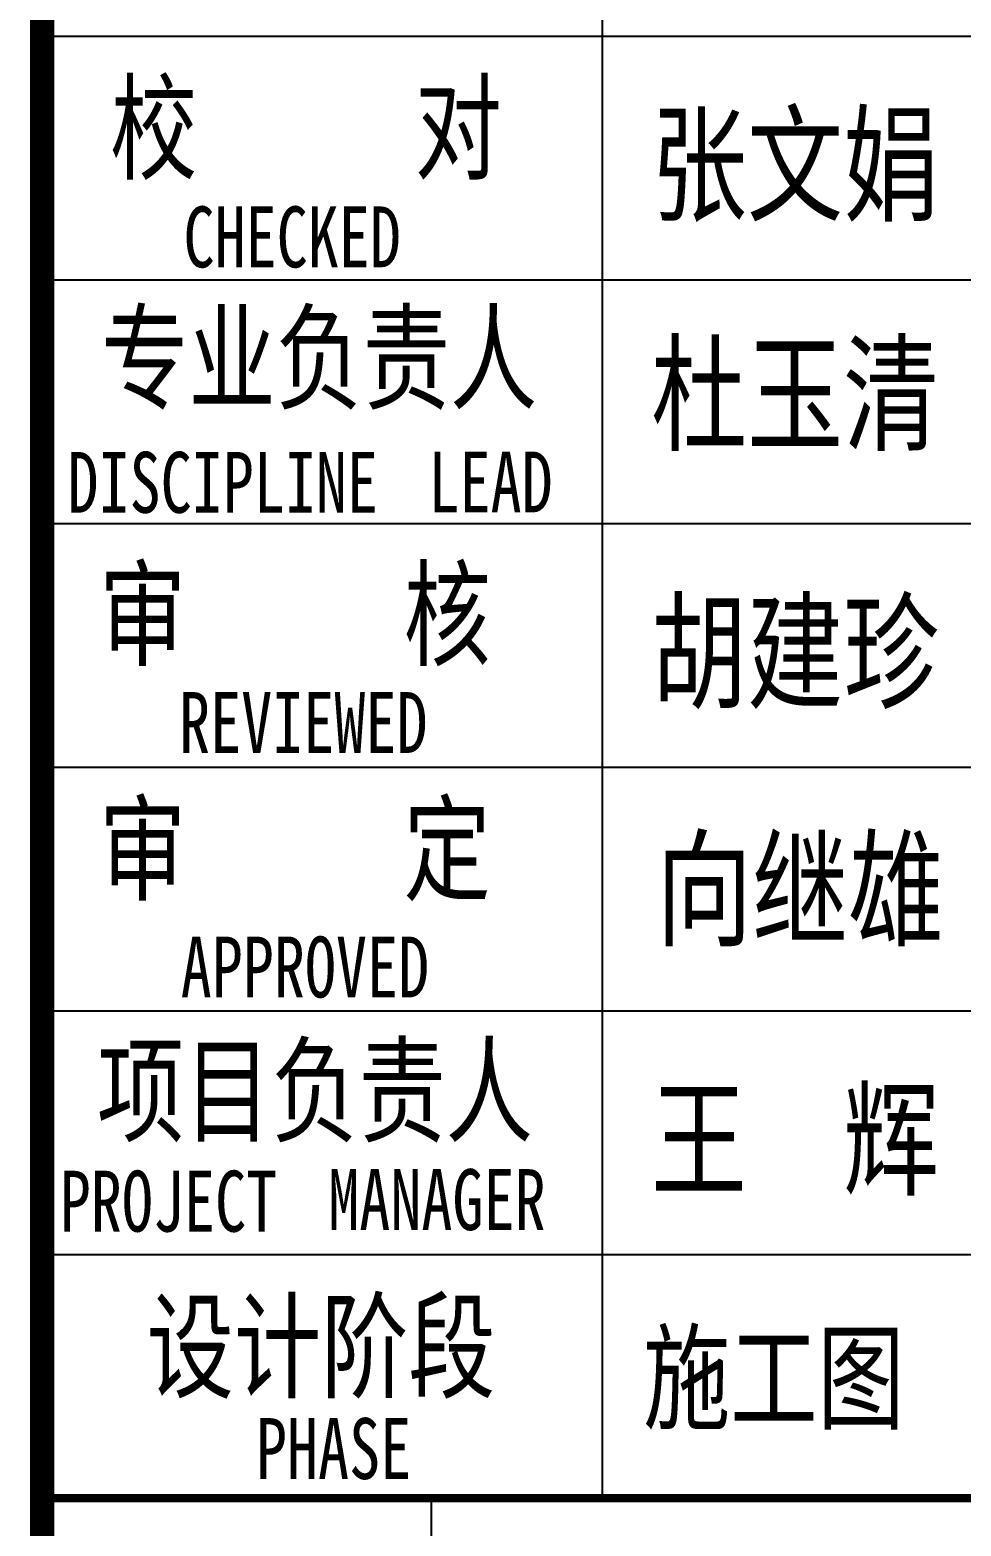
# Model space of a CAD drawing. Extents: x -46552 to 500351, y 55470 to 139570.
# Drawn here: x 491292 to 495792, y 80400 to 87624 of the extents above; entities that cross this region are included whole.
import ezdxf

# ---------------------------------------------------------------- set-up
doc = ezdxf.new("R2010")
doc.units = 0
doc.header["$LTSCALE"] = 1000
doc.header["$MEASUREMENT"] = 0
doc.layers.add('TK', color=126, linetype='Continuous')
doc.styles.add('-宋体', font='', dxfattribs={"width": 0.8})
doc.styles.get('-宋体').set_extended_font_data('SimSun')

# ---------------------------------------------------------------- blocks, each defined once
blk = doc.blocks.new('sfsf')
at = {"layer": 'TK'}
for p, q in [((189968.8, 236381.2), (189968.8, 283440)), ((192674.6, 263440.5), (192674.6, 249322.8)), ((189968.8, 256381.6), (197968.8, 256381.6)), ((189968.8, 255205.2), (197968.8, 255205.2)), ((189968.8, 254028.7), (197968.8, 254028.7)), ((189968.8, 252852.2), (197968.8, 252852.2)), ((189968.8, 251675.8), (197968.8, 251675.8)), ((189968.8, 249322.8), (189968.8, 250499.3)), ((189968.8, 250499.3), (197968.8, 250499.3)), ((191851.1, 241675.8), (191851.1, 249322.8))]:
    blk.add_line(p, q, dxfattribs=at)
at = {"layer": 'TK', "const_width": 117.6}
blk.add_lwpolyline([(189968.8, 293781.2), (197968.8, 293781.2), (197968.8, 236381.6), (189968.8, 236381.6)], close=True, dxfattribs=at)
at = {"layer": 'TK', "const_width": 40}
blk.add_lwpolyline([(189968.8, 249322.8), (197968.8, 249322.8)], dxfattribs=at)
at = {"layer": 'TK', "style": '-宋体', "width": 0.75}
for s, height, p in [('校     对', 411.76, (190297.2, 255733.2)), ('张文娟', 453.8, (192910.6, 255535.8)), ('CHECKED', 294.12, (190651.9, 255265.8)), ('专业负责人', 411.76, (190254.7, 254623.5)), ('杜玉清', 453.8, (192910.6, 254428.4)), ('DISCIPLINE', 294.12, (190091.3, 254080.7)), ('LEAD', 294.12, (191835.5, 254082.4)), ('审     核', 411.76, (190243.8, 253385.2)), ('胡建珍', 453.8, (192910.6, 253182.9)), ('REVIEWED', 294.12, (190630.7, 252921.1)), ('审     定', 411.76, (190243.8, 252251.2)), ('向继雄', 453.8, (192935.1, 252036.3)), ('APPROVED', 294.12, (190638.5, 251740.5)), ('项目负责人', 411.76, (190234.1, 251085.2)), ('王  辉', 453.8, (192910.6, 250829.9)), ('PROJECT', 294.12, (190054.2, 250610)), ('MANAGER', 294.12, (191351.2, 250617.6)), ('设计阶段', 411.76, (190474.4, 249849.9)), ('施工图', 411.76, (192872.7, 249698.9)), ('PHASE', 294.12, (191002, 249415.6))]:
    blk.add_text(s, height=height, dxfattribs=at).set_placement(p)

msp = doc.modelspace()

# ---------------------------------------------------------------- block references
msp.add_blockref('sfsf', (301382.5, -168788.4))

doc.saveas('drawing.dxf')
